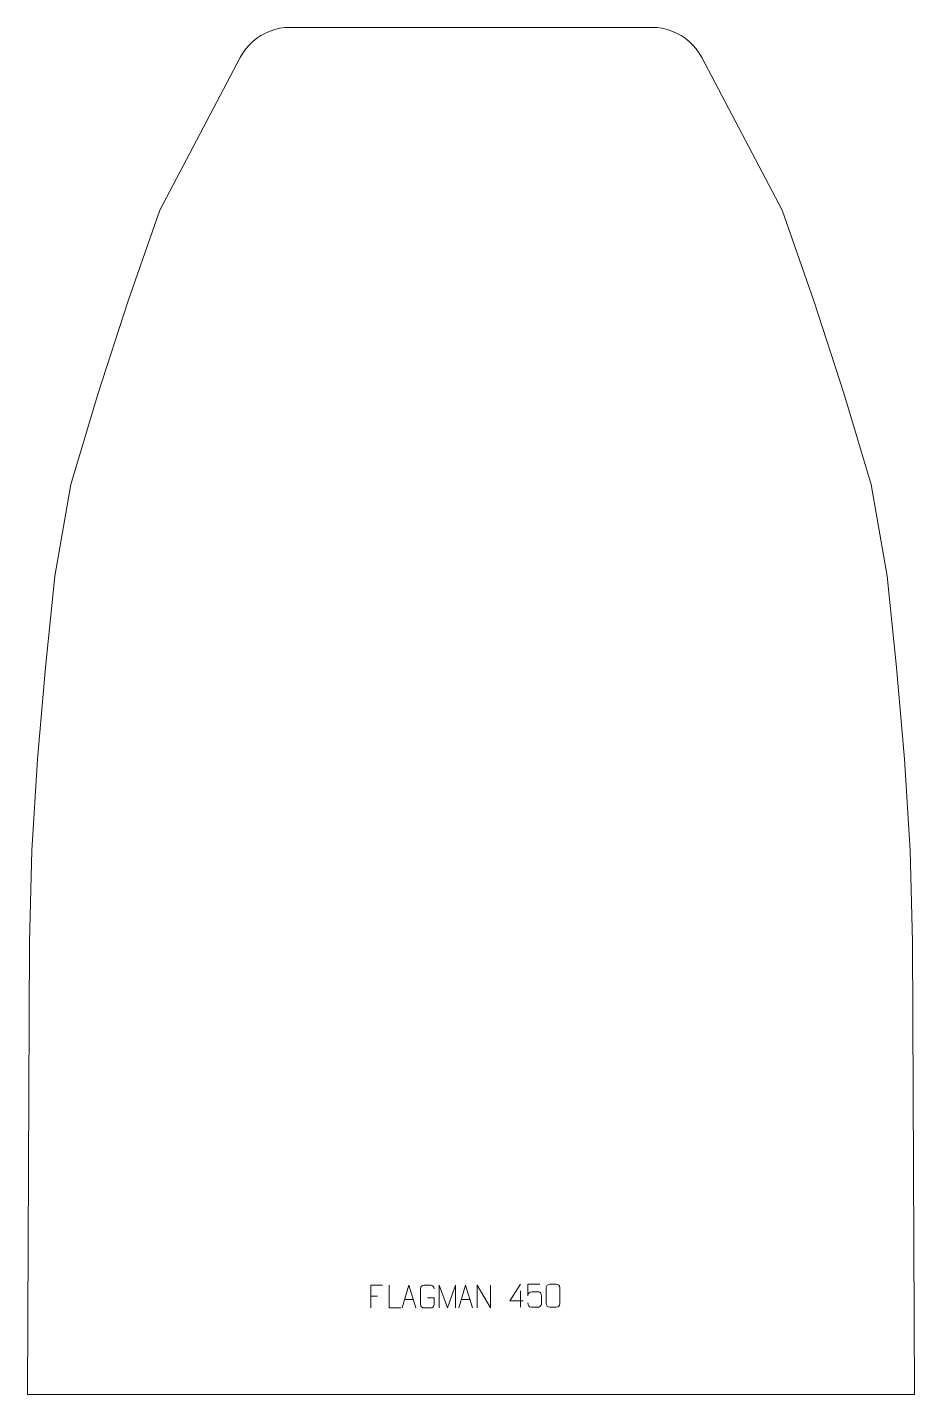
# Model space of a CAD drawing. Header units: millimetres. Extents: x -489 to 481, y 428 to 1923.
import ezdxf

# ---------------------------------------------------------------- set-up
doc = ezdxf.new("R2010")
doc.units = ezdxf.units.MM
doc.header["$MEASUREMENT"] = 0
doc.layers.add('layer 1', color=7, linetype='Continuous')

msp = doc.modelspace()

# ---------------------------------------------------------------- linework, layer by layer
at = {"layer": 'layer 1', "color": 242, "lineweight": 9}
msp.add_open_spline([(-201.4741, 1923.4266), (-201.4741, 1923.4266), (194.14, 1923.4266), (194.14, 1923.4266), (194.14, 1923.4266), (194.14, 1923.4266), (199.7081, 1923.1743), (199.7081, 1923.1743), (199.7081, 1923.1743), (199.7081, 1923.1743), (205.2307, 1922.4184), (205.2307, 1922.4184), (205.2307, 1922.4184), (205.2307, 1922.4184), (210.6622, 1921.1674), (210.6622, 1921.1674), (210.6622, 1921.1674), (210.6622, 1921.1674), (215.9575, 1919.4286), (215.9575, 1919.4286), (215.9575, 1919.4286), (215.9575, 1919.4286), (221.0746, 1917.2188), (221.0746, 1917.2188), (221.0746, 1917.2188), (221.0746, 1917.2188), (225.9707, 1914.5549), (225.9707, 1914.5549), (225.9707, 1914.5549), (225.9707, 1914.5549), (230.6051, 1911.458), (230.6051, 1911.458), (230.6051, 1911.458), (230.6051, 1911.458), (234.94, 1907.9553), (234.94, 1907.9553), (234.94, 1907.9553), (234.94, 1907.9553), (238.9409, 1904.0736), (238.9409, 1904.0736), (238.9409, 1904.0736), (238.9409, 1904.0736), (242.574, 1899.8466), (242.574, 1899.8466), (242.574, 1899.8466), (242.574, 1899.8466), (245.8094, 1895.3088), (245.8094, 1895.3088), (245.8094, 1895.3088), (245.8094, 1895.3088), (248.6216, 1890.4966), (248.6216, 1890.4966), (248.6216, 1890.4966), (248.6216, 1890.4966), (336.333, 1723.427), (336.333, 1723.427), (336.333, 1723.427), (336.333, 1723.427), (371.3332, 1623.4268), (371.3332, 1623.4268), (371.3332, 1623.4268), (371.3332, 1623.4268), (403.8331, 1523.4267), (403.8331, 1523.4267), (403.8331, 1523.4267), (403.8331, 1523.4267), (433.8329, 1423.4265), (433.8329, 1423.4265), (433.8329, 1423.4265), (433.8329, 1423.4265), (451.3333, 1323.4271), (451.3333, 1323.4271), (451.3333, 1323.4271), (451.3333, 1323.4271), (461.3325, 1223.4269), (461.3325, 1223.4269), (461.3325, 1223.4269), (461.3325, 1223.4269), (470.3325, 1123.4267), (470.3325, 1123.4267), (470.3325, 1123.4267), (470.3325, 1123.4267), (476.3328, 1023.4266), (476.3328, 1023.4266), (476.3328, 1023.4266), (476.3328, 1023.4266), (478.8331, 923.4272), (478.8331, 923.4272), (478.8331, 923.4272), (478.8331, 923.4272), (481.308, 428.4266), (481.308, 428.4266), (481.308, 428.4266), (481.308, 428.4266), (-488.6422, 428.4266), (-488.6422, 428.4266), (-488.6422, 428.4266), (-488.6422, 428.4266), (-486.167, 923.4272), (-486.167, 923.4272), (-486.167, 923.4272), (-486.167, 923.4272), (-483.6669, 1023.4266), (-483.6669, 1023.4266), (-483.6669, 1023.4266), (-483.6669, 1023.4266), (-477.6668, 1123.4267), (-477.6668, 1123.4267), (-477.6668, 1123.4267), (-477.6668, 1123.4267), (-468.6674, 1223.4269), (-468.6674, 1223.4269), (-468.6674, 1223.4269), (-468.6674, 1223.4269), (-458.6667, 1323.4271), (-458.6667, 1323.4271), (-458.6667, 1323.4271), (-458.6667, 1323.4271), (-441.1668, 1423.4265), (-441.1668, 1423.4265), (-441.1668, 1423.4265), (-441.1668, 1423.4265), (-411.1672, 1523.4267), (-411.1672, 1523.4267), (-411.1672, 1523.4267), (-411.1672, 1523.4267), (-378.6671, 1623.4268), (-378.6671, 1623.4268), (-378.6671, 1623.4268), (-378.6671, 1623.4268), (-343.6669, 1723.427), (-343.6669, 1723.427), (-343.6669, 1723.427), (-343.6669, 1723.427), (-255.9555, 1890.4966), (-255.9555, 1890.4966), (-255.9555, 1890.4966), (-255.9555, 1890.4966), (-253.1436, 1895.3088), (-253.1436, 1895.3088), (-253.1436, 1895.3088), (-253.1436, 1895.3088), (-249.9079, 1899.8466), (-249.9079, 1899.8466), (-249.9079, 1899.8466), (-249.9079, 1899.8466), (-246.2751, 1904.0736), (-246.2751, 1904.0736), (-246.2751, 1904.0736), (-246.2751, 1904.0736), (-242.2742, 1907.9553), (-242.2742, 1907.9553), (-242.2742, 1907.9553), (-242.2742, 1907.9553), (-237.9393, 1911.458), (-237.9393, 1911.458), (-237.9393, 1911.458), (-237.9393, 1911.458), (-233.3046, 1914.5549), (-233.3046, 1914.5549), (-233.3046, 1914.5549), (-233.3046, 1914.5549), (-228.4085, 1917.2188), (-228.4085, 1917.2188), (-228.4085, 1917.2188), (-228.4085, 1917.2188), (-223.2917, 1919.4286), (-223.2917, 1919.4286), (-223.2917, 1919.4286), (-223.2917, 1919.4286), (-217.9964, 1921.1674), (-217.9964, 1921.1674), (-217.9964, 1921.1674), (-217.9964, 1921.1674), (-212.5649, 1922.4184), (-212.5649, 1922.4184), (-212.5649, 1922.4184), (-212.5649, 1922.4184), (-207.0422, 1923.1743), (-207.0422, 1923.1743), (-207.0422, 1923.1743), (-207.0422, 1923.1743), (-201.4741, 1923.4266), (-201.4741, 1923.4266)], degree=3, knots=[0, 0, 0, 0, 0.021276596, 0.021276596, 0.021276596, 0.021276596, 0.042553191, 0.042553191, 0.042553191, 0.042553191, 0.063829787, 0.063829787, 0.063829787, 0.063829787, 0.085106383, 0.085106383, 0.085106383, 0.085106383, 0.106382979, 0.106382979, 0.106382979, 0.106382979, 0.127659574, 0.127659574, 0.127659574, 0.127659574, 0.14893617, 0.14893617, 0.14893617, 0.14893617, 0.170212766, 0.170212766, 0.170212766, 0.170212766, 0.191489362, 0.191489362, 0.191489362, 0.191489362, 0.212765957, 0.212765957, 0.212765957, 0.212765957, 0.234042553, 0.234042553, 0.234042553, 0.234042553, 0.255319149, 0.255319149, 0.255319149, 0.255319149, 0.276595745, 0.276595745, 0.276595745, 0.276595745, 0.29787234, 0.29787234, 0.29787234, 0.29787234, 0.319148936, 0.319148936, 0.319148936, 0.319148936, 0.340425532, 0.340425532, 0.340425532, 0.340425532, 0.361702128, 0.361702128, 0.361702128, 0.361702128, 0.382978723, 0.382978723, 0.382978723, 0.382978723, 0.404255319, 0.404255319, 0.404255319, 0.404255319, 0.425531915, 0.425531915, 0.425531915, 0.425531915, 0.446808511, 0.446808511, 0.446808511, 0.446808511, 0.468085106, 0.468085106, 0.468085106, 0.468085106, 0.489361702, 0.489361702, 0.489361702, 0.489361702, 0.510638298, 0.510638298, 0.510638298, 0.510638298, 0.531914894, 0.531914894, 0.531914894, 0.531914894, 0.553191489, 0.553191489, 0.553191489, 0.553191489, 0.574468085, 0.574468085, 0.574468085, 0.574468085, 0.595744681, 0.595744681, 0.595744681, 0.595744681, 0.617021277, 0.617021277, 0.617021277, 0.617021277, 0.638297872, 0.638297872, 0.638297872, 0.638297872, 0.659574468, 0.659574468, 0.659574468, 0.659574468, 0.680851064, 0.680851064, 0.680851064, 0.680851064, 0.70212766, 0.70212766, 0.70212766, 0.70212766, 0.723404255, 0.723404255, 0.723404255, 0.723404255, 0.744680851, 0.744680851, 0.744680851, 0.744680851, 0.765957447, 0.765957447, 0.765957447, 0.765957447, 0.787234043, 0.787234043, 0.787234043, 0.787234043, 0.808510638, 0.808510638, 0.808510638, 0.808510638, 0.829787234, 0.829787234, 0.829787234, 0.829787234, 0.85106383, 0.85106383, 0.85106383, 0.85106383, 0.872340426, 0.872340426, 0.872340426, 0.872340426, 0.893617021, 0.893617021, 0.893617021, 0.893617021, 0.914893617, 0.914893617, 0.914893617, 0.914893617, 0.936170213, 0.936170213, 0.936170213, 0.936170213, 0.957446809, 0.957446809, 0.957446809, 0.957446809, 1, 1, 1, 1], dxfattribs=at)
at = {"layer": 'layer 1', "color": 250, "lineweight": 9}
for points, knots in [([(-100.3177, 548.1638), (-100.3177, 548.1638), (-113.1917, 548.1638), (-113.1917, 548.1638), (-113.1917, 548.1638), (-113.1917, 548.1638), (-113.1917, 523.2102), (-113.1917, 523.2102)], [0, 0, 0, 0, 0.333333333, 0.333333333, 0.333333333, 0.333333333, 1, 1, 1, 1]), ([(-80.2802, 523.2102), (-80.2802, 523.2102), (-93.2293, 523.2102), (-93.2293, 523.2102), (-93.2293, 523.2102), (-93.2293, 523.2102), (-93.2293, 548.1638), (-93.2293, 548.1638)], [0, 0, 0, 0, 0.333333333, 0.333333333, 0.333333333, 0.333333333, 1, 1, 1, 1]), ([(-78.9731, 523.2103), (-78.9731, 523.2103), (-71.6021, 548.1638), (-71.6021, 548.1638), (-71.6021, 548.1638), (-71.6021, 548.1638), (-64.0322, 523.2103), (-64.0322, 523.2103)], [0, 0, 0, 0, 0.333333333, 0.333333333, 0.333333333, 0.333333333, 1, 1, 1, 1]), ([(-51.2477, 534.196), (-51.2477, 534.196), (-44.0796, 534.196), (-44.0796, 534.196), (-44.0796, 534.196), (-44.0796, 534.196), (-44.0796, 527.0279), (-44.0796, 527.0279), (-44.0796, 527.0279), (-44.2193, 524.7045), (-45.8965, 523.2249), (-48.0443, 523.2141), (-48.0443, 523.2141), (-50.3761, 523.2145), (-52.7081, 523.2145), (-55.0396, 523.2141), (-55.0396, 523.2141), (-56.9645, 523.1087), (-58.9367, 524.9932), (-58.9255, 527.0105), (-58.9255, 527.0105), (-58.9251, 532.7806), (-58.9251, 538.5503), (-58.9255, 544.3196), (-58.9255, 544.3196), (-58.9213, 546.4577), (-57.1745, 548.1769), (-55.0222, 548.1635), (-55.0222, 548.1635), (-52.6965, 548.1635), (-50.3704, 548.1635), (-48.0443, 548.1635), (-48.0443, 548.1635), (-46.0976, 548.1989), (-44.1062, 546.7074), (-44.0796, 544.2697)], [0, 0, 0, 0, 0.1, 0.1, 0.1, 0.1, 0.2, 0.2, 0.2, 0.2, 0.3, 0.3, 0.3, 0.3, 0.4, 0.4, 0.4, 0.4, 0.5, 0.5, 0.5, 0.5, 0.6, 0.6, 0.6, 0.6, 0.7, 0.7, 0.7, 0.7, 0.8, 0.8, 0.8, 0.8, 1, 1, 1, 1]), ([(-38.3451, 523.2081), (-38.3451, 523.2081), (-38.3451, 548.166), (-38.3451, 548.166), (-38.3451, 548.166), (-38.3451, 548.166), (-29.42, 523.2081), (-29.42, 523.2081), (-29.42, 523.2081), (-29.42, 523.2081), (-20.6601, 548.1655), (-20.6601, 548.1655), (-20.6601, 548.1655), (-20.6601, 548.1655), (-20.6601, 523.2081), (-20.6601, 523.2081)], [0, 0, 0, 0, 0.2, 0.2, 0.2, 0.2, 0.4, 0.4, 0.4, 0.4, 0.6, 0.6, 0.6, 0.6, 1, 1, 1, 1]), ([(-16.9731, 523.2103), (-16.9731, 523.2103), (-9.6021, 548.1638), (-9.6021, 548.1638), (-9.6021, 548.1638), (-9.6021, 548.1638), (-2.0322, 523.2103), (-2.0322, 523.2103)], [0, 0, 0, 0, 0.333333333, 0.333333333, 0.333333333, 0.333333333, 1, 1, 1, 1]), ([(3.17, 523.2103), (3.17, 523.2103), (3.17, 548.1638), (3.17, 548.1638), (3.17, 548.1638), (3.17, 548.1638), (17.8248, 523.2103), (17.8248, 523.2103), (17.8248, 523.2103), (17.8248, 523.2103), (17.8248, 548.1638), (17.8248, 548.1638)], [0, 0, 0, 0, 0.25, 0.25, 0.25, 0.25, 0.5, 0.5, 0.5, 0.5, 1, 1, 1, 1]), ([(53.4415, 531.098), (53.4415, 531.098), (38.6198, 531.098), (38.6198, 531.098), (38.6198, 531.098), (38.6198, 531.098), (50.4974, 549.1685), (50.4974, 549.1685)], [0, 0, 0, 0, 0.333333333, 0.333333333, 0.333333333, 0.333333333, 1, 1, 1, 1]), ([(71.4247, 549.1362), (71.4247, 549.1362), (58.573, 549.1362), (58.573, 549.1362), (58.573, 549.1362), (58.5733, 544.9056), (58.5733, 540.6747), (58.573, 536.4435), (58.573, 536.4435), (58.5727, 539.7536), (60.2037, 540.8254), (63.0157, 540.8859), (63.0157, 540.8859), (65.4553, 540.8862), (67.8948, 540.8862), (70.334, 540.8859), (70.334, 540.8859), (71.9838, 540.8927), (73.4587, 538.5122), (73.4872, 536.4435), (73.4872, 536.4435), (73.4869, 533.8562), (73.4869, 531.2686), (73.4872, 528.6809), (73.4872, 528.6809), (73.5334, 526.7215), (72.034, 524.2852), (70.4081, 524.2267), (70.4081, 524.2267), (68.4516, 524.227), (63.5566, 524.227), (61.5996, 524.2267), (61.5996, 524.2267), (59.7541, 524.2179), (58.647, 526.1827), (58.6262, 528.7338)], [0, 0, 0, 0, 0.1, 0.1, 0.1, 0.1, 0.2, 0.2, 0.2, 0.2, 0.3, 0.3, 0.3, 0.3, 0.4, 0.4, 0.4, 0.4, 0.5, 0.5, 0.5, 0.5, 0.6, 0.6, 0.6, 0.6, 0.7, 0.7, 0.7, 0.7, 0.8, 0.8, 0.8, 0.8, 1, 1, 1, 1]), ([(82.4498, 549.1807), (84.8159, 549.1807), (87.1824, 549.1807), (89.5489, 549.1807), (89.5489, 549.1807), (91.5294, 549.2163), (93.5554, 547.722), (93.5825, 545.2799), (93.5825, 545.2799), (93.5821, 539.5225), (93.5821, 533.7647), (93.5825, 528.0065), (93.5825, 528.0065), (93.4404, 525.6789), (91.734, 524.1966), (89.5489, 524.1858), (89.5489, 524.1858), (87.1765, 524.1862), (84.8041, 524.1862), (82.4321, 524.1858), (82.4321, 524.1858), (80.4736, 524.0802), (78.4672, 525.9681), (78.4786, 527.9891), (78.4786, 527.9891), (78.479, 533.7697), (78.479, 539.55), (78.4786, 545.3298), (78.4786, 545.3298), (78.4829, 547.4718), (80.26, 549.1943), (82.4498, 549.1807)], [0, 0, 0, 0, 0.111111111, 0.111111111, 0.111111111, 0.111111111, 0.222222222, 0.222222222, 0.222222222, 0.222222222, 0.333333333, 0.333333333, 0.333333333, 0.333333333, 0.444444444, 0.444444444, 0.444444444, 0.444444444, 0.555555556, 0.555555556, 0.555555556, 0.555555556, 0.666666667, 0.666666667, 0.666666667, 0.666666667, 0.777777778, 0.777777778, 0.777777778, 0.777777778, 1, 1, 1, 1])]:
    msp.add_open_spline(points, degree=3, knots=knots, dxfattribs=at)
for points in [[(50.4974, 541.8591), (50.4974, 541.8591), (50.4974, 524.1944), (50.4974, 524.1944)], [(-113.1917, 536.2841), (-113.1917, 536.2841), (-106.0236, 536.2841), (-106.0236, 536.2841)], [(-76.2505, 532.4597), (-76.2505, 532.4597), (-66.7548, 532.4597), (-66.7548, 532.4597)], [(-14.2505, 532.4597), (-14.2505, 532.4597), (-4.7548, 532.4597), (-4.7548, 532.4597)]]:
    msp.add_open_spline(points, degree=3, dxfattribs=at)

doc.saveas('drawing.dxf')
